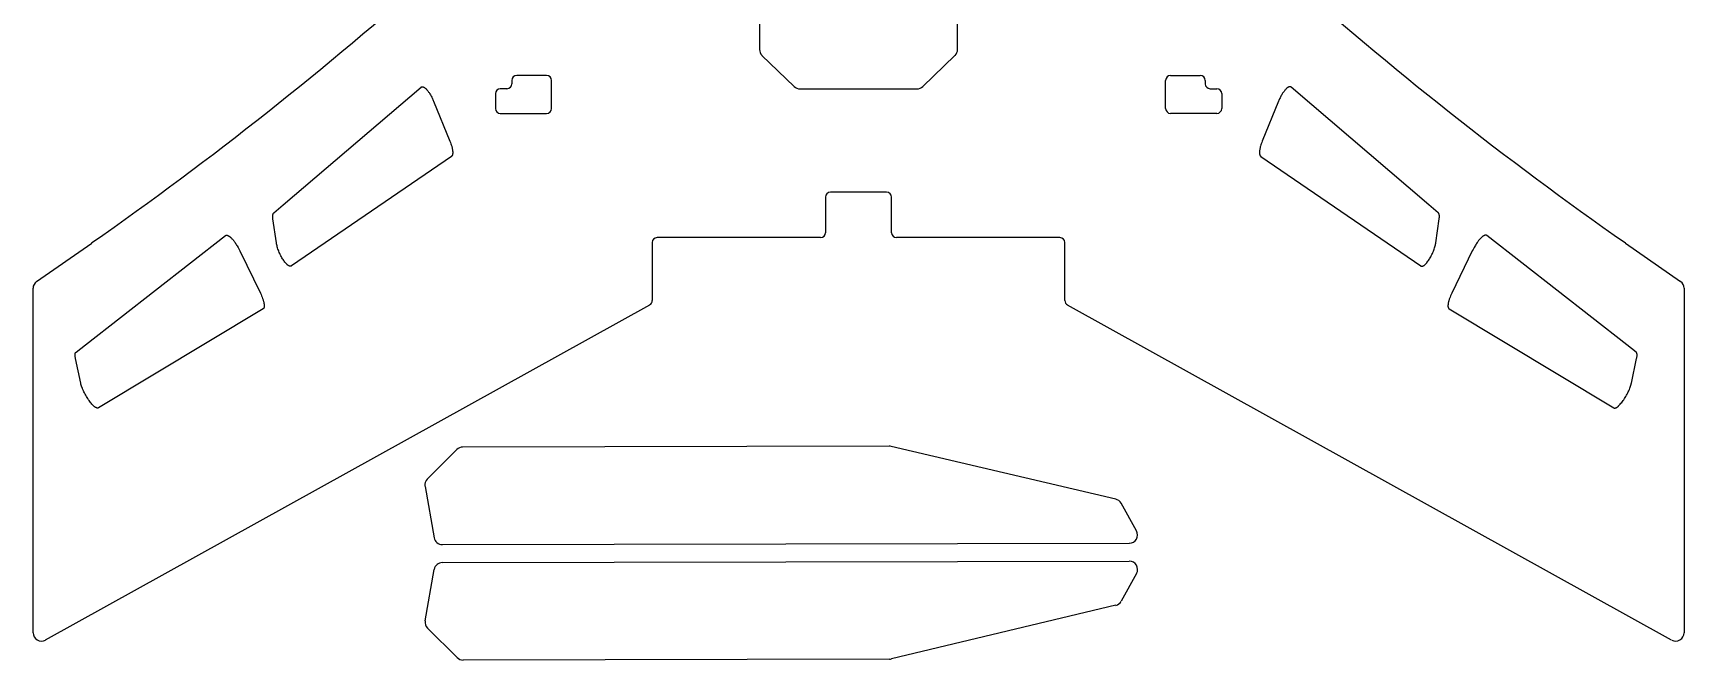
# Model space of a CAD drawing. Extents: x 2523 to 4264, y -377 to 761.
# Drawn here: x 2523 to 3523, y -362 to 18 of the extents above; entities that cross this region are included whole.
import ezdxf

# ---------------------------------------------------------------- set-up
doc = ezdxf.new("R2010")
doc.units = 0
doc.layers.get('0').update_dxf_attribs({"linetype": 'CONTINUOUS'})
doc.layers.add('DEFAULT', color=7, linetype='CONTINUOUS')

msp = doc.modelspace()

# ---------------------------------------------------------------- linework, layer by layer
for p, q in [((2962.6, 218.6), (2962.6, 7.7)), ((3082.6, 7.7), (3082.6, 218.6)), ((2964.1, 4.1), (2983.6, -14.8)), ((3061.5, -14.8), (3081, 4.1)), ((2833.6, -8.1), (2815.6, -8.1)), ((3211.6, -8.1), (3229.6, -8.1)), ((2802.6, -19.1), (2802.6, -28.1)), ((2809.6, -16.1), (2805.6, -16.1)), ((2812.6, -11.1), (2812.6, -13.1)), ((2836.6, -28.1), (2836.6, -11.1)), ((2987.1, -16.2), (3058, -16.2)), ((3208.6, -28.1), (3208.6, -11.1)), ((3232.6, -11.1), (3232.6, -13.1)), ((3235.6, -16.1), (3239.6, -16.1)), ((3242.6, -19.1), (3242.6, -28.1)), ((2805.6, -31.1), (2833.6, -31.1)), ((3239.6, -31.1), (3211.6, -31.1)), ((3039.6, -78.9), (3005.6, -78.9)), ((3002.6, -81.9), (3002.6, -103.4)), ((3042.6, -103.4), (3042.6, -81.9)), ((2524.7, -133), (2558.1, -109.7)), ((2897.6, -109.4), (2897.6, -144.6)), ((2999.6, -106.4), (2900.6, -106.4)), ((3144.6, -106.4), (3045.6, -106.4)), ((3147.6, -144.6), (3147.6, -109.4)), ((3487.1, -109.7), (3520.4, -133)), ((2522.6, -346), (2522.6, -137.1)), ((3522.6, -137.1), (3522.6, -346)), ((2896, -147.3), (2530, -350.4)), ((3515.1, -350.4), (3149.1, -147.3))]:
    msp.add_line(p, q)
at = {"color": 0, "linetype": 'BYBLOCK'}
for p, q in [((2779.2, -234.9), (2761.3, -252.8)), ((3041.1, -232.9), (2782.7, -233.4)), ((3178.4, -264.9), (3042.3, -233)), ((2760, -257.2), (2765.5, -288.4)), ((3191, -284.2), (3181.6, -267.4)), ((2770.5, -292.5), (3186.6, -291.7)), ((2760.1, -338.8), (2765.5, -307.6)), ((2770.5, -303.4), (3186.6, -302.6)), ((3191, -310), (3181.7, -326.9)), ((3178.5, -329.3), (3042.5, -361.8)), ((2779.4, -361), (2761.5, -343.2)), ((3041.4, -362), (2783, -362.5))]:
    msp.add_line(p, q, dxfattribs=at)
for centre, radius, start, end in [((1264.5, 1737.7), 2255.2, 305, 318.5038), ((4780.6, 1737.7), 2255.2, 221.4962, 235), ((2967.6, 7.7), 5, 180, 225.9076), ((3077.6, 7.7), 5, 314.0924, 360), ((2815.6, -11.1), 3, 90, 180), ((2833.6, -11.1), 3, 0, 90), ((3211.6, -11.1), 3, 90, 180), ((3229.6, -11.1), 3, 0, 90), ((2805.6, -19.1), 3, 90, 180), ((2809.6, -13.1), 3, 270, 0), ((2987.1, -11.2), 5, 225.9076, 270), ((3058, -11.2), 5, 270, 314.0924), ((3235.6, -13.1), 3, 180, 270), ((3239.6, -19.1), 3, 360, 90), ((2805.6, -28.1), 3, 180, 270), ((2833.6, -28.1), 3, 270, 0), ((3211.6, -28.1), 3, 180, 270), ((3239.6, -28.1), 3, 270, 0), ((3005.6, -81.9), 3, 90, 180), ((3039.6, -81.9), 3, 0, 90), ((2900.6, -109.4), 3, 90, 180), ((2999.6, -103.4), 3, 270, 360), ((3045.6, -103.4), 3, 180, 270), ((3144.6, -109.4), 3, 360, 90), ((2527.6, -137.1), 5, 125, 180), ((3517.6, -137.1), 5, 0, 55), ((2894.6, -144.6), 3, 299.0263, 0), ((3150.6, -144.6), 3, 180, 240.9737), ((2527.6, -346), 5, 180, 299.0263), ((3517.6, -346), 5, 240.9737, 360)]:
    msp.add_arc(centre, radius, start, end)
for centre, start, end in [((2782.8, -238.4), 90.116, 135.116), ((3041.1, -237.9), 76.7917, 90.116), ((2764.9, -256.3), 135.116, 190.116), ((3177.2, -269.8), 29.1424, 76.7917), ((2770.4, -287.5), 190.116, 270.116), ((3186.6, -286.7), 270.116, 29.1424), ((2770.5, -308.4), 90.116, 170.116), ((3186.6, -307.6), 331.0897, 90.116), ((3177.3, -324.5), 283.4404, 331.0897), ((2765, -339.6), 170.116, 225.116), ((2783, -357.5), 225.116, 270.116), ((3041.4, -357), 270.116, 283.4404)]:
    msp.add_arc(centre, 5, start, end, dxfattribs=at)
at = {"layer": 'DEFAULT'}
for p, q in [((2674.1, -86.5), (2757.6, -15.1)), ((2757.6, -15.1), (2757.6, -15.1)), ((2757.6, -15.1), (2757.6, -15.1)), ((2757.6, -15.1), (2757.6, -15.1)), ((2757.6, -15.1), (2757.7, -15.1)), ((2757.7, -15.1), (2757.7, -15)), ((2757.7, -15), (2757.7, -15)), ((2757.7, -15), (2757.7, -15)), ((2757.7, -15), (2757.8, -15)), ((2757.7, -15.1), (2757.7, -15.1)), ((2757.7, -15.1), (2757.7, -15.1)), ((2757.8, -15), (2757.8, -15)), ((2757.8, -15), (2757.8, -15)), ((2757.8, -15), (2757.8, -15)), ((2757.8, -15), (2757.8, -15)), ((2757.8, -15), (2757.9, -15)), ((2757.9, -15), (2757.9, -14.9)), ((2757.9, -14.9), (2757.9, -14.9)), ((2757.9, -14.9), (2757.9, -14.9)), ((2757.9, -14.9), (2758, -14.9)), ((2757.9, -15), (2757.9, -15)), ((2758, -14.9), (2758, -14.9)), ((2758, -14.9), (2758, -14.9)), ((2758, -14.9), (2758, -14.9)), ((2758, -14.9), (2758, -14.9)), ((2758, -14.9), (2758.1, -14.9)), ((2758.1, -14.9), (2758.1, -14.9)), ((2758.1, -14.9), (2758.1, -14.9)), ((2758.1, -14.9), (2758.1, -14.9)), ((2758.1, -14.9), (2758.2, -14.9)), ((2758.2, -14.9), (2758.2, -14.9)), ((2758.2, -14.9), (2758.2, -14.9)), ((2758.2, -14.9), (2758.2, -14.9)), ((2758.2, -14.9), (2758.3, -14.9)), ((2758.3, -14.9), (2758.3, -14.9)), ((2758.3, -14.9), (2758.3, -14.9)), ((2758.3, -14.9), (2758.3, -14.9)), ((2758.3, -14.9), (2758.4, -14.9)), ((2758.4, -14.9), (2758.4, -14.9)), ((2758.4, -14.9), (2758.4, -14.9)), ((2758.4, -14.9), (2758.5, -14.9)), ((2758.5, -14.9), (2758.5, -14.9)), ((2758.5, -14.9), (2758.6, -14.9)), ((2758.6, -14.9), (2758.6, -14.9)), ((2758.6, -14.9), (2758.7, -14.9)), ((2758.7, -14.9), (2758.7, -14.9)), ((2758.7, -14.9), (2758.8, -15)), ((2758.8, -15), (2758.8, -15)), ((2758.8, -15), (2758.9, -15)), ((2758.9, -15), (2759, -15)), ((2759, -15), (2759, -15)), ((2759, -15), (2759.1, -15.1)), ((2759.1, -15.1), (2759.1, -15.1)), ((2759.1, -15.1), (2759.2, -15.1)), ((2759.2, -15.1), (2759.3, -15.2)), ((2759.3, -15.2), (2759.3, -15.2)), ((2759.3, -15.2), (2759.4, -15.2)), ((2759.4, -15.2), (2759.4, -15.3)), ((2759.4, -15.3), (2759.6, -15.3)), ((2759.6, -15.3), (2759.7, -15.4)), ((2759.7, -15.4), (2759.8, -15.5)), ((2759.8, -15.5), (2759.9, -15.6)), ((2759.9, -15.6), (2760.1, -15.7)), ((2760.1, -15.7), (2760.2, -15.8)), ((2760.2, -15.8), (2760.3, -15.9)), ((2760.3, -15.9), (2760.5, -16)), ((2760.5, -16), (2760.6, -16.2)), ((2760.6, -16.2), (2760.7, -16.3)), ((2760.7, -16.3), (2760.9, -16.4)), ((2760.9, -16.4), (2761.1, -16.7)), ((2761.1, -16.7), (2761.4, -17)), ((2761.4, -17), (2761.7, -17.4)), ((2761.7, -17.4), (2761.9, -17.7)), ((2761.9, -17.7), (2762.2, -18.1)), ((2762.2, -18.1), (2762.5, -18.5)), ((2762.5, -18.5), (2762.8, -18.9)), ((2762.8, -18.9), (2763, -19.3)), ((2763, -19.3), (2763.3, -19.8)), ((2763.3, -19.8), (2763.6, -20.2)), ((3278.9, -19.8), (3278.6, -20.2)), ((3279.2, -19.3), (3278.9, -19.8)), ((3279.4, -18.9), (3279.2, -19.3)), ((3279.7, -18.5), (3279.4, -18.9)), ((3280, -18.1), (3279.7, -18.5)), ((3280.3, -17.7), (3280, -18.1)), ((3280.5, -17.4), (3280.3, -17.7)), ((3280.8, -17), (3280.5, -17.4)), ((3281.1, -16.7), (3280.8, -17)), ((3281.4, -16.4), (3281.1, -16.7)), ((3281.5, -16.3), (3281.4, -16.4)), ((3281.6, -16.2), (3281.5, -16.3)), ((3281.7, -16), (3281.6, -16.2)), ((3281.9, -15.9), (3281.7, -16)), ((3282, -15.8), (3281.9, -15.9)), ((3282.1, -15.7), (3282, -15.8)), ((3282.3, -15.6), (3282.1, -15.7)), ((3282.4, -15.5), (3282.3, -15.6)), ((3282.5, -15.4), (3282.4, -15.5)), ((3282.6, -15.3), (3282.5, -15.4)), ((3282.8, -15.3), (3282.6, -15.3)), ((3282.9, -15.2), (3282.8, -15.2)), ((3282.8, -15.2), (3282.8, -15.3)), ((3283, -15.1), (3282.9, -15.2)), ((3282.9, -15.2), (3282.9, -15.2)), ((3283.1, -15.1), (3283, -15.1)), ((3283.2, -15), (3283.1, -15.1)), ((3283.1, -15.1), (3283.1, -15.1)), ((3283.3, -15), (3283.2, -15)), ((3283.2, -15), (3283.2, -15)), ((3283.4, -15), (3283.3, -15)), ((3283.5, -14.9), (3283.4, -15)), ((3283.4, -15), (3283.4, -15)), ((3283.6, -14.9), (3283.5, -14.9)), ((3283.5, -14.9), (3283.5, -14.9)), ((3283.7, -14.9), (3283.6, -14.9)), ((3283.6, -14.9), (3283.6, -14.9)), ((3283.8, -14.9), (3283.7, -14.9)), ((3283.7, -14.9), (3283.7, -14.9)), ((3283.9, -14.9), (3283.8, -14.9)), ((3283.8, -14.9), (3283.8, -14.9)), ((3284, -14.9), (3283.9, -14.9)), ((3283.9, -14.9), (3283.9, -14.9)), ((3283.9, -14.9), (3283.9, -14.9)), ((3283.9, -14.9), (3283.9, -14.9)), ((3283.9, -14.9), (3283.9, -14.9)), ((3284.1, -14.9), (3284, -14.9)), ((3284, -14.9), (3284, -14.9)), ((3284, -14.9), (3284, -14.9)), ((3284, -14.9), (3284, -14.9)), ((3284.2, -14.9), (3284.1, -14.9)), ((3284.1, -14.9), (3284.1, -14.9)), ((3284.1, -14.9), (3284.1, -14.9)), ((3284.1, -14.9), (3284.1, -14.9)), ((3284.3, -14.9), (3284.2, -14.9)), ((3284.2, -14.9), (3284.2, -14.9)), ((3284.2, -14.9), (3284.2, -14.9)), ((3284.2, -14.9), (3284.2, -14.9)), ((3284.2, -14.9), (3284.2, -14.9)), ((3284.3, -15), (3284.3, -14.9)), ((3284.3, -14.9), (3284.3, -14.9)), ((3284.3, -14.9), (3284.3, -14.9)), ((3284.4, -15), (3284.3, -15)), ((3284.3, -15), (3284.3, -15)), ((3284.5, -15), (3284.4, -15)), ((3284.4, -15), (3284.4, -15)), ((3284.4, -15), (3284.4, -15)), ((3284.4, -15), (3284.4, -15)), ((3284.4, -15), (3284.4, -15)), ((3284.5, -15.1), (3284.5, -15)), ((3284.5, -15), (3284.5, -15)), ((3284.5, -15), (3284.5, -15)), ((3284.6, -15.1), (3284.5, -15.1)), ((3284.5, -15.1), (3284.5, -15.1)), ((3368.1, -86.5), (3284.6, -15.1)), ((3284.6, -15.1), (3284.6, -15.1)), ((3284.6, -15.1), (3284.6, -15.1)), ((3284.6, -15.1), (3284.6, -15.1)), ((3284.6, -15.1), (3284.6, -15.1)), ((2763.6, -20.2), (2763.8, -20.7)), ((2763.8, -20.7), (2764.1, -21.2)), ((2764.1, -21.2), (2764.3, -21.7)), ((2764.3, -21.7), (2764.6, -22.2)), ((2764.6, -22.2), (2764.8, -22.7)), ((2764.8, -22.7), (2765, -23.2)), ((2765, -23.2), (2765.2, -23.7)), ((2765.2, -23.7), (2775.1, -48)), ((3277, -23.7), (3267.1, -48)), ((3277.2, -23.2), (3277, -23.7)), ((3277.4, -22.7), (3277.2, -23.2)), ((3277.6, -22.2), (3277.4, -22.7)), ((3277.9, -21.7), (3277.6, -22.2)), ((3278.1, -21.2), (3277.9, -21.7)), ((3278.4, -20.7), (3278.1, -21.2)), ((3278.6, -20.2), (3278.4, -20.7)), ((2775.1, -48), (2775.4, -48.7)), ((2775.4, -48.7), (2775.7, -49.5)), ((2775.7, -49.5), (2775.9, -50.2)), ((3266.5, -49.5), (3266.3, -50.2)), ((3266.8, -48.7), (3266.5, -49.5)), ((3267.1, -48), (3266.8, -48.7)), ((2776, -57.2), (2679.1, -123.5)), ((2775.9, -50.2), (2776.2, -51)), ((2776.1, -57.1), (2776, -57.1)), ((2776, -57.1), (2776, -57.2)), ((2776.2, -57), (2776.1, -57.1)), ((2776.1, -57.1), (2776.1, -57.1)), ((2776.1, -57.1), (2776.1, -57.1)), ((2776.1, -57.1), (2776.1, -57.1)), ((2776.2, -51), (2776.3, -51.4)), ((2776.3, -56.9), (2776.2, -56.9)), ((2776.2, -56.9), (2776.2, -57)), ((2776.2, -57), (2776.2, -57)), ((2776.2, -57), (2776.2, -57)), ((2776.3, -51.4), (2776.4, -51.8)), ((2776.4, -56.8), (2776.3, -56.8)), ((2776.3, -56.8), (2776.3, -56.8)), ((2776.3, -56.8), (2776.3, -56.9)), ((2776.3, -56.9), (2776.3, -56.9)), ((2776.3, -56.9), (2776.3, -56.9)), ((2776.4, -51.8), (2776.4, -52.1)), ((2776.4, -52.1), (2776.5, -52.5)), ((2776.5, -56.6), (2776.4, -56.6)), ((2776.4, -56.6), (2776.4, -56.7)), ((2776.4, -56.7), (2776.4, -56.7)), ((2776.4, -56.7), (2776.4, -56.7)), ((2776.4, -56.7), (2776.4, -56.8)), ((2776.5, -52.5), (2776.6, -52.9)), ((2776.6, -56.3), (2776.5, -56.4)), ((2776.5, -56.4), (2776.5, -56.4)), ((2776.5, -56.4), (2776.5, -56.5)), ((2776.5, -56.5), (2776.5, -56.5)), ((2776.5, -56.5), (2776.5, -56.5)), ((2776.5, -56.5), (2776.5, -56.6)), ((2776.6, -52.9), (2776.6, -53.2)), ((2776.6, -53.2), (2776.7, -53.5)), ((2776.7, -55.9), (2776.6, -56)), ((2776.6, -56), (2776.6, -56.1)), ((2776.6, -56.1), (2776.6, -56.2)), ((2776.6, -56.2), (2776.6, -56.3)), ((2776.7, -53.5), (2776.7, -53.9)), ((2776.7, -53.9), (2776.8, -54.2)), ((2776.8, -55.3), (2776.7, -55.5)), ((2776.7, -55.5), (2776.7, -55.6)), ((2776.7, -55.6), (2776.7, -55.7)), ((2776.7, -55.7), (2776.7, -55.8)), ((2776.7, -55.8), (2776.7, -55.9)), ((2776.8, -54.2), (2776.8, -54.5)), ((2776.8, -54.5), (2776.8, -54.8)), ((2776.8, -54.8), (2776.8, -54.9)), ((2776.8, -54.9), (2776.8, -55.1)), ((2776.8, -55.1), (2776.8, -55.2)), ((2776.8, -55.2), (2776.8, -55.3)), ((3265.5, -53.9), (3265.4, -54.2)), ((3265.4, -54.2), (3265.4, -54.5)), ((3265.4, -54.5), (3265.4, -54.8)), ((3265.4, -54.8), (3265.4, -54.9)), ((3265.4, -54.9), (3265.4, -55.1)), ((3265.4, -55.1), (3265.4, -55.2)), ((3265.4, -55.2), (3265.4, -55.3)), ((3265.4, -55.3), (3265.5, -55.5)), ((3265.6, -53.2), (3265.5, -53.5)), ((3265.5, -53.5), (3265.5, -53.9)), ((3265.5, -55.5), (3265.5, -55.6)), ((3265.5, -55.6), (3265.5, -55.7)), ((3265.5, -55.7), (3265.5, -55.8)), ((3265.5, -55.8), (3265.5, -55.9)), ((3265.5, -55.9), (3265.6, -56)), ((3265.7, -52.5), (3265.6, -52.9)), ((3265.6, -52.9), (3265.6, -53.2)), ((3265.6, -56), (3265.6, -56.1)), ((3265.6, -56.1), (3265.6, -56.2)), ((3265.6, -56.2), (3265.6, -56.3)), ((3265.6, -56.3), (3265.7, -56.4)), ((3265.8, -52.1), (3265.7, -52.5)), ((3265.7, -56.4), (3265.7, -56.4)), ((3265.7, -56.4), (3265.7, -56.5)), ((3265.7, -56.5), (3265.7, -56.5)), ((3265.7, -56.5), (3265.7, -56.5)), ((3265.7, -56.5), (3265.7, -56.6)), ((3265.7, -56.6), (3265.8, -56.6)), ((3265.9, -51.4), (3265.8, -51.8)), ((3265.8, -51.8), (3265.8, -52.1)), ((3265.8, -56.6), (3265.8, -56.7)), ((3265.8, -56.7), (3265.8, -56.7)), ((3265.8, -56.7), (3265.8, -56.7)), ((3265.8, -56.7), (3265.8, -56.8)), ((3265.8, -56.8), (3265.9, -56.8)), ((3266, -51), (3265.9, -51.4)), ((3265.9, -56.8), (3265.9, -56.8)), ((3265.9, -56.8), (3265.9, -56.9)), ((3265.9, -56.9), (3265.9, -56.9)), ((3265.9, -56.9), (3265.9, -56.9)), ((3265.9, -56.9), (3266, -56.9)), ((3266.3, -50.2), (3266, -51)), ((3266, -56.9), (3266, -57)), ((3266, -57), (3266, -57)), ((3266, -57), (3266, -57)), ((3266, -57), (3266.1, -57.1)), ((3266.1, -57.1), (3266.1, -57.1)), ((3266.1, -57.1), (3266.1, -57.1)), ((3266.1, -57.1), (3266.1, -57.1)), ((3266.1, -57.1), (3266.2, -57.1)), ((3266.2, -57.1), (3266.2, -57.2)), ((3266.2, -57.2), (3363.1, -123.5)), ((2668.5, -91.3), (2674.1, -86.5)), ((3373.7, -91.3), (3368.1, -86.5)), ((2667.8, -92.9), (2667.9, -92.8)), ((2667.8, -93.1), (2667.8, -92.9)), ((2667.8, -93.2), (2667.8, -93.1)), ((2667.8, -93.3), (2667.8, -93.2)), ((2667.8, -93.5), (2667.8, -93.3)), ((2667.8, -93.6), (2667.8, -93.5)), ((2667.8, -93.8), (2667.8, -93.6)), ((2667.8, -94.1), (2667.8, -93.8)), ((2667.9, -94.4), (2667.8, -94.1)), ((2667.9, -92.3), (2668, -92.2)), ((2667.9, -92.4), (2667.9, -92.3)), ((2667.9, -92.6), (2667.9, -92.4)), ((2667.9, -92.7), (2667.9, -92.6)), ((2667.9, -92.8), (2667.9, -92.7)), ((2667.9, -94.8), (2667.9, -94.4)), ((2667.9, -95.1), (2667.9, -94.8)), ((2670, -109.6), (2667.9, -95.1)), ((2668, -92.1), (2668, -92)), ((2668, -92), (2668.1, -92)), ((2668, -92.2), (2668, -92.1)), ((2668, -92.1), (2668, -92.1)), ((2668, -92.2), (2668, -92.2)), ((2668.1, -91.8), (2668.2, -91.7)), ((2668.1, -91.9), (2668.1, -91.8)), ((2668.1, -91.8), (2668.1, -91.8)), ((2668.1, -91.8), (2668.1, -91.8)), ((2668.1, -92), (2668.1, -91.9)), ((2668.1, -91.9), (2668.1, -91.9)), ((2668.2, -91.7), (2668.2, -91.6)), ((2668.2, -91.6), (2668.2, -91.6)), ((2668.2, -91.6), (2668.3, -91.6)), ((2668.2, -91.7), (2668.2, -91.7)), ((2668.3, -91.5), (2668.4, -91.4)), ((2668.3, -91.6), (2668.3, -91.5)), ((2668.3, -91.5), (2668.3, -91.5)), ((2668.3, -91.5), (2668.3, -91.5)), ((2668.4, -91.4), (2668.4, -91.3)), ((2668.4, -91.3), (2668.5, -91.3)), ((2668.4, -91.4), (2668.4, -91.4)), ((2668.4, -91.4), (2668.4, -91.4)), ((2668.5, -91.3), (2668.5, -91.3)), ((3372.2, -109.6), (3374.3, -95.1)), ((3373.8, -91.3), (3373.7, -91.3)), ((3373.7, -91.3), (3373.7, -91.3)), ((3373.8, -91.4), (3373.8, -91.3)), ((3373.9, -91.5), (3373.8, -91.4)), ((3373.8, -91.4), (3373.8, -91.4)), ((3373.8, -91.4), (3373.8, -91.4)), ((3373.9, -91.6), (3373.9, -91.5)), ((3373.9, -91.5), (3373.9, -91.5)), ((3373.9, -91.5), (3373.9, -91.5)), ((3374, -91.6), (3373.9, -91.6)), ((3374, -91.7), (3374, -91.6)), ((3374, -91.6), (3374, -91.6)), ((3374.1, -91.8), (3374, -91.7)), ((3374, -91.7), (3374, -91.7)), ((3374.1, -91.9), (3374.1, -91.8)), ((3374.1, -91.8), (3374.1, -91.8)), ((3374.1, -91.8), (3374.1, -91.8)), ((3374.1, -92), (3374.1, -91.9)), ((3374.1, -91.9), (3374.1, -91.9)), ((3374.2, -92), (3374.1, -92)), ((3374.2, -92.1), (3374.2, -92)), ((3374.2, -92.2), (3374.2, -92.1)), ((3374.2, -92.1), (3374.2, -92.1)), ((3374.3, -92.3), (3374.2, -92.2)), ((3374.2, -92.2), (3374.2, -92.2)), ((3374.3, -92.4), (3374.3, -92.3)), ((3374.3, -92.6), (3374.3, -92.4)), ((3374.3, -92.7), (3374.3, -92.6)), ((3374.3, -92.8), (3374.3, -92.7)), ((3374.4, -92.9), (3374.3, -92.8)), ((3374.3, -94.4), (3374.4, -94.1)), ((3374.3, -94.8), (3374.3, -94.4)), ((3374.3, -95.1), (3374.3, -94.8)), ((3374.4, -93.1), (3374.4, -92.9)), ((3374.4, -93.2), (3374.4, -93.1)), ((3374.4, -93.3), (3374.4, -93.2)), ((3374.4, -93.5), (3374.4, -93.3)), ((3374.4, -93.6), (3374.4, -93.5)), ((3374.4, -93.8), (3374.4, -93.6)), ((3374.4, -94.1), (3374.4, -93.8)), ((2554.3, -171.3), (2639.1, -105.2)), ((2639.1, -105.2), (2639.1, -105.2)), ((2639.1, -105.2), (2639.2, -105.2)), ((2639.2, -105.2), (2639.2, -105.1)), ((2639.2, -105.1), (2639.2, -105.1)), ((2639.2, -105.1), (2639.2, -105.1)), ((2639.2, -105.1), (2639.2, -105.1)), ((2639.2, -105.1), (2639.3, -105.1)), ((2639.3, -105.1), (2639.4, -105)), ((2639.3, -105.1), (2639.3, -105.1)), ((2639.3, -105.1), (2639.3, -105.1)), ((2639.3, -105.1), (2639.3, -105.1)), ((2639.3, -105.1), (2639.3, -105.1)), ((2639.4, -105), (2639.4, -105)), ((2639.4, -105), (2639.4, -105)), ((2639.4, -105), (2639.4, -105)), ((2639.4, -105), (2639.4, -105)), ((2639.4, -105), (2639.5, -105)), ((2639.5, -105), (2639.5, -105)), ((2639.5, -105), (2639.5, -105)), ((2639.5, -105), (2639.5, -105)), ((2639.5, -105), (2639.5, -105)), ((2639.5, -105), (2639.6, -105)), ((2639.6, -105), (2639.6, -105)), ((2639.6, -105), (2639.6, -105)), ((2639.6, -105), (2639.6, -105)), ((2639.6, -105), (2639.7, -105)), ((2639.7, -105), (2639.7, -105)), ((2639.7, -105), (2639.7, -105)), ((2639.7, -105), (2639.7, -105)), ((2639.7, -105), (2639.8, -105)), ((2639.8, -105), (2639.8, -105)), ((2639.8, -105), (2639.8, -105)), ((2639.8, -105), (2639.8, -105)), ((2639.8, -105), (2639.9, -105)), ((2639.9, -105), (2639.9, -105)), ((2639.9, -105), (2640, -105)), ((2640, -105), (2640, -105)), ((2640, -105), (2640.1, -105)), ((2640.1, -105), (2640.1, -105)), ((2640.1, -105), (2640.2, -105)), ((2640.2, -105), (2640.2, -105)), ((2640.2, -105), (2640.3, -105.1)), ((2640.3, -105.1), (2640.4, -105.1)), ((2640.4, -105.1), (2640.4, -105.1)), ((2640.4, -105.1), (2640.5, -105.1)), ((2640.5, -105.1), (2640.5, -105.1)), ((2640.5, -105.1), (2640.6, -105.2)), ((2640.6, -105.2), (2640.7, -105.2)), ((2640.7, -105.2), (2640.7, -105.2)), ((2640.7, -105.2), (2640.8, -105.3)), ((2640.8, -105.3), (2640.9, -105.3)), ((2640.9, -105.3), (2641, -105.4)), ((2641, -105.4), (2641.1, -105.5)), ((2641.1, -105.5), (2641.3, -105.5)), ((2641.3, -105.5), (2641.4, -105.6)), ((2641.4, -105.6), (2641.5, -105.7)), ((2641.5, -105.7), (2641.7, -105.8)), ((2641.7, -105.8), (2641.8, -106)), ((2641.8, -106), (2642, -106.1)), ((2642, -106.1), (2642.1, -106.2)), ((2642.1, -106.2), (2642.3, -106.3)), ((2642.3, -106.3), (2642.4, -106.5)), ((2642.4, -106.5), (2642.7, -106.8)), ((2642.7, -106.8), (2643, -107.1)), ((2643, -107.1), (2643.4, -107.4)), ((2643.4, -107.4), (2643.7, -107.8)), ((2643.7, -107.8), (2644, -108.2)), ((2644, -108.2), (2644.3, -108.6)), ((2644.3, -108.6), (2644.6, -109)), ((2644.6, -109), (2645, -109.4)), ((2645, -109.4), (2645.3, -109.9)), ((2645.3, -109.9), (2645.6, -110.4)), ((2670.1, -109.9), (2670, -109.6)), ((2670.1, -110.2), (2670.1, -109.9)), ((3372.1, -110.2), (3372.2, -109.9)), ((3372.2, -109.9), (3372.2, -109.6)), ((3396.9, -109.9), (3396.6, -110.4)), ((3397.2, -109.4), (3396.9, -109.9)), ((3397.6, -109), (3397.2, -109.4)), ((3397.9, -108.6), (3397.6, -109)), ((3398.2, -108.2), (3397.9, -108.6)), ((3398.5, -107.8), (3398.2, -108.2)), ((3398.9, -107.4), (3398.5, -107.8)), ((3399.2, -107.1), (3398.9, -107.4)), ((3399.5, -106.8), (3399.2, -107.1)), ((3399.8, -106.5), (3399.5, -106.8)), ((3399.9, -106.3), (3399.8, -106.5)), ((3400.1, -106.2), (3399.9, -106.3)), ((3400.2, -106.1), (3400.1, -106.2)), ((3400.4, -106), (3400.2, -106.1)), ((3400.5, -105.8), (3400.4, -106)), ((3400.7, -105.7), (3400.5, -105.8)), ((3400.8, -105.6), (3400.7, -105.7)), ((3400.9, -105.5), (3400.8, -105.6)), ((3401.1, -105.5), (3400.9, -105.5)), ((3401.2, -105.4), (3401.1, -105.5)), ((3401.3, -105.3), (3401.2, -105.4)), ((3401.4, -105.3), (3401.3, -105.3)), ((3401.5, -105.2), (3401.4, -105.3)), ((3401.6, -105.2), (3401.5, -105.2)), ((3401.5, -105.2), (3401.5, -105.2)), ((3401.7, -105.1), (3401.6, -105.2)), ((3401.8, -105.1), (3401.7, -105.1)), ((3401.7, -105.1), (3401.7, -105.1)), ((3401.9, -105.1), (3401.8, -105.1)), ((3401.8, -105.1), (3401.8, -105.1)), ((3402, -105), (3401.9, -105.1)), ((3402.1, -105), (3402, -105)), ((3402, -105), (3402, -105)), ((3402.2, -105), (3402.1, -105)), ((3402.1, -105), (3402.1, -105)), ((3402.3, -105), (3402.2, -105)), ((3402.2, -105), (3402.2, -105)), ((3402.4, -105), (3402.3, -105)), ((3402.3, -105), (3402.3, -105)), ((3402.5, -105), (3402.4, -105)), ((3402.4, -105), (3402.4, -105)), ((3402.4, -105), (3402.4, -105)), ((3402.4, -105), (3402.4, -105)), ((3402.6, -105), (3402.5, -105)), ((3402.5, -105), (3402.5, -105)), ((3402.5, -105), (3402.5, -105)), ((3402.5, -105), (3402.5, -105)), ((3402.7, -105), (3402.6, -105)), ((3402.6, -105), (3402.6, -105)), ((3402.6, -105), (3402.6, -105)), ((3402.6, -105), (3402.6, -105)), ((3402.8, -105), (3402.7, -105)), ((3402.7, -105), (3402.7, -105)), ((3402.7, -105), (3402.7, -105)), ((3402.7, -105), (3402.7, -105)), ((3402.7, -105), (3402.7, -105)), ((3402.9, -105), (3402.8, -105)), ((3402.8, -105), (3402.8, -105)), ((3402.8, -105), (3402.8, -105)), ((3402.8, -105), (3402.8, -105)), ((3402.9, -105.1), (3402.9, -105)), ((3403, -105.1), (3402.9, -105.1)), ((3402.9, -105.1), (3402.9, -105.1)), ((3402.9, -105.1), (3402.9, -105.1)), ((3402.9, -105.1), (3402.9, -105.1)), ((3402.9, -105.1), (3402.9, -105.1)), ((3403, -105.2), (3403, -105.1)), ((3403, -105.1), (3403, -105.1)), ((3403, -105.1), (3403, -105.1)), ((3403, -105.1), (3403, -105.1)), ((3403.1, -105.2), (3403, -105.2)), ((3487.9, -171.3), (3403.1, -105.2)), ((3403.1, -105.2), (3403.1, -105.2)), ((2645.6, -110.4), (2645.9, -110.9)), ((2645.9, -110.9), (2646.2, -111.4)), ((2646.2, -111.4), (2646.9, -112.4)), ((2646.9, -112.4), (2647.4, -113.5)), ((2647.4, -113.5), (2647.9, -114.5)), ((2647.9, -114.5), (2660.3, -140.1)), ((2670.2, -110.7), (2670.1, -110.2)), ((2670.4, -111.3), (2670.2, -110.7)), ((2670.5, -112), (2670.4, -111.3)), ((2670.7, -112.6), (2670.5, -112)), ((2670.9, -113.3), (2670.7, -112.6)), ((2671.2, -114), (2670.9, -113.3)), ((2671.4, -114.7), (2671.2, -114)), ((2671.7, -115.4), (2671.4, -114.7)), ((2672, -116), (2671.7, -115.4)), ((2672.3, -116.7), (2672, -116)), ((2672.7, -117.4), (2672.3, -116.7)), ((2673, -118), (2672.7, -117.4)), ((2673.3, -118.6), (2673, -118)), ((2673.7, -119.2), (2673.3, -118.6)), ((2674, -119.7), (2673.7, -119.2)), ((2674.4, -120.2), (2674, -119.7)), ((3367.8, -120.2), (3368.2, -119.7)), ((3368.2, -119.7), (3368.5, -119.2)), ((3368.5, -119.2), (3368.9, -118.6)), ((3368.9, -118.6), (3369.2, -118)), ((3369.2, -118), (3369.5, -117.4)), ((3369.5, -117.4), (3369.9, -116.7)), ((3369.9, -116.7), (3370.2, -116)), ((3370.2, -116), (3370.5, -115.4)), ((3370.5, -115.4), (3370.8, -114.7)), ((3370.8, -114.7), (3371, -114)), ((3371, -114), (3371.3, -113.3)), ((3371.3, -113.3), (3371.5, -112.6)), ((3371.5, -112.6), (3371.7, -112)), ((3371.7, -112), (3371.8, -111.3)), ((3371.8, -111.3), (3372, -110.7)), ((3372, -110.7), (3372.1, -110.2)), ((3394.3, -114.5), (3381.9, -140.1)), ((3394.8, -113.5), (3394.3, -114.5)), ((3395.4, -112.4), (3394.8, -113.5)), ((3396, -111.4), (3395.4, -112.4)), ((3396.3, -110.9), (3396, -111.4)), ((3396.6, -110.4), (3396.3, -110.9)), ((2674.7, -120.7), (2674.4, -120.2)), ((2675.1, -121.2), (2674.7, -120.7)), ((2675.3, -121.4), (2675.1, -121.2)), ((2675.4, -121.6), (2675.3, -121.4)), ((2675.6, -121.8), (2675.4, -121.6)), ((2675.8, -122), (2675.6, -121.8)), ((2676, -122.2), (2675.8, -122)), ((2676.2, -122.4), (2676, -122.2)), ((2676.4, -122.6), (2676.2, -122.4)), ((2676.5, -122.7), (2676.4, -122.6)), ((2676.7, -122.9), (2676.5, -122.7)), ((2676.8, -123), (2676.7, -122.9)), ((2676.9, -123), (2676.8, -123)), ((2677, -123.1), (2676.9, -123)), ((2677.1, -123.2), (2677, -123.1)), ((2677.2, -123.3), (2677.1, -123.2)), ((2677.1, -123.2), (2677.1, -123.2)), ((2677.3, -123.3), (2677.2, -123.3)), ((2677.4, -123.4), (2677.3, -123.3)), ((2677.5, -123.4), (2677.4, -123.4)), ((2677.6, -123.5), (2677.5, -123.4)), ((2677.7, -123.5), (2677.6, -123.5)), ((2677.6, -123.5), (2677.6, -123.5)), ((2677.8, -123.6), (2677.7, -123.5)), ((2677.9, -123.6), (2677.8, -123.6)), ((2678, -123.6), (2677.9, -123.6)), ((2677.9, -123.6), (2677.9, -123.6)), ((2678.1, -123.7), (2678, -123.6)), ((2678, -123.6), (2678, -123.6)), ((2678, -123.6), (2678, -123.6)), ((2678.2, -123.7), (2678.1, -123.7)), ((2678.1, -123.7), (2678.1, -123.7)), ((2678.3, -123.7), (2678.2, -123.7)), ((2678.2, -123.7), (2678.2, -123.7)), ((2678.2, -123.7), (2678.2, -123.7)), ((2678.4, -123.7), (2678.3, -123.7)), ((2678.3, -123.7), (2678.3, -123.7)), ((2678.3, -123.7), (2678.3, -123.7)), ((2678.5, -123.7), (2678.4, -123.7)), ((2678.4, -123.7), (2678.4, -123.7)), ((2678.4, -123.7), (2678.4, -123.7)), ((2678.6, -123.7), (2678.5, -123.7)), ((2678.5, -123.7), (2678.5, -123.7)), ((2678.5, -123.7), (2678.5, -123.7)), ((2678.5, -123.7), (2678.5, -123.7)), ((2678.7, -123.7), (2678.6, -123.7)), ((2678.6, -123.7), (2678.6, -123.7)), ((2678.6, -123.7), (2678.6, -123.7)), ((2678.8, -123.7), (2678.7, -123.7)), ((2678.7, -123.7), (2678.7, -123.7)), ((2678.7, -123.7), (2678.7, -123.7)), ((2678.7, -123.7), (2678.7, -123.7)), ((2678.9, -123.6), (2678.8, -123.6)), ((2678.8, -123.6), (2678.8, -123.7)), ((2678.8, -123.7), (2678.8, -123.7)), ((2679, -123.6), (2678.9, -123.6)), ((2678.9, -123.6), (2678.9, -123.6)), ((2678.9, -123.6), (2678.9, -123.6)), ((2678.9, -123.6), (2678.9, -123.6)), ((2679.1, -123.5), (2679, -123.6)), ((2679, -123.6), (2679, -123.6)), ((2679, -123.6), (2679, -123.6)), ((2679, -123.6), (2679, -123.6)), ((2679.1, -123.5), (2679.1, -123.5)), ((3363.1, -123.5), (3363.1, -123.5)), ((3363.1, -123.5), (3363.2, -123.6)), ((3363.2, -123.6), (3363.2, -123.6)), ((3363.2, -123.6), (3363.2, -123.6)), ((3363.2, -123.6), (3363.2, -123.6)), ((3363.2, -123.6), (3363.3, -123.6)), ((3363.3, -123.6), (3363.3, -123.6)), ((3363.3, -123.6), (3363.3, -123.6)), ((3363.3, -123.6), (3363.3, -123.6)), ((3363.3, -123.6), (3363.4, -123.6)), ((3363.4, -123.6), (3363.4, -123.7)), ((3363.4, -123.7), (3363.4, -123.7)), ((3363.4, -123.7), (3363.5, -123.7)), ((3363.5, -123.7), (3363.5, -123.7)), ((3363.5, -123.7), (3363.5, -123.7)), ((3363.5, -123.7), (3363.5, -123.7)), ((3363.5, -123.7), (3363.6, -123.7)), ((3363.6, -123.7), (3363.6, -123.7)), ((3363.6, -123.7), (3363.6, -123.7)), ((3363.6, -123.7), (3363.7, -123.7)), ((3363.7, -123.7), (3363.7, -123.7)), ((3363.7, -123.7), (3363.7, -123.7)), ((3363.7, -123.7), (3363.8, -123.7)), ((3363.8, -123.7), (3363.8, -123.7)), ((3363.8, -123.7), (3363.8, -123.7)), ((3363.8, -123.7), (3363.8, -123.7)), ((3363.8, -123.7), (3363.9, -123.7)), ((3363.9, -123.7), (3363.9, -123.7)), ((3363.9, -123.7), (3363.9, -123.7)), ((3363.9, -123.7), (3364, -123.7)), ((3364, -123.7), (3364, -123.7)), ((3364, -123.7), (3364.1, -123.7)), ((3364.1, -123.7), (3364.2, -123.6)), ((3364.1, -123.7), (3364.1, -123.7)), ((3364.1, -123.7), (3364.1, -123.7)), ((3364.2, -123.6), (3364.2, -123.6)), ((3364.2, -123.6), (3364.2, -123.6)), ((3364.2, -123.6), (3364.3, -123.6)), ((3364.3, -123.6), (3364.3, -123.6)), ((3364.3, -123.6), (3364.4, -123.6)), ((3364.4, -123.6), (3364.5, -123.5)), ((3364.5, -123.5), (3364.6, -123.5)), ((3364.6, -123.5), (3364.7, -123.4)), ((3364.6, -123.5), (3364.6, -123.5)), ((3364.7, -123.4), (3364.8, -123.4)), ((3364.8, -123.4), (3364.9, -123.3)), ((3364.9, -123.3), (3365, -123.3)), ((3365, -123.3), (3365.1, -123.2)), ((3365.1, -123.2), (3365.2, -123.1)), ((3365.1, -123.2), (3365.1, -123.2)), ((3365.2, -123.1), (3365.3, -123)), ((3365.3, -123), (3365.4, -123)), ((3365.4, -123), (3365.5, -122.9)), ((3365.5, -122.9), (3365.7, -122.7)), ((3365.7, -122.7), (3365.8, -122.6)), ((3365.8, -122.6), (3366, -122.4)), ((3366, -122.4), (3366.2, -122.2)), ((3366.2, -122.2), (3366.4, -122)), ((3366.4, -122), (3366.6, -121.8)), ((3366.6, -121.8), (3366.8, -121.6)), ((3366.8, -121.6), (3366.9, -121.4)), ((3366.9, -121.4), (3367.1, -121.2)), ((3367.1, -121.2), (3367.5, -120.7)), ((3367.5, -120.7), (3367.8, -120.2)), ((2661.9, -149.6), (2562.2, -209.5)), ((2660.3, -140.1), (2660.7, -140.9)), ((2660.7, -140.9), (2661, -141.7)), ((2661, -141.7), (2661.3, -142.5)), ((2661.3, -142.5), (2661.6, -143.3)), ((2661.6, -143.3), (2661.8, -143.7)), ((2661.8, -143.7), (2661.9, -144.1)), ((2661.9, -144.1), (2662, -144.5)), ((2662, -149.5), (2661.9, -149.6)), ((2661.9, -149.6), (2661.9, -149.6)), ((2662, -144.5), (2662.1, -144.9)), ((2662.1, -149.5), (2662, -149.5)), ((2662, -149.5), (2662, -149.5)), ((2662, -149.5), (2662, -149.5)), ((2662, -149.5), (2662, -149.5)), ((2662.1, -144.9), (2662.2, -145.2)), ((2662.2, -149.4), (2662.1, -149.4)), ((2662.1, -149.4), (2662.1, -149.4)), ((2662.1, -149.4), (2662.1, -149.4)), ((2662.1, -149.4), (2662.1, -149.5)), ((2662.2, -145.2), (2662.3, -145.6)), ((2662.3, -149.2), (2662.2, -149.2)), ((2662.2, -149.2), (2662.2, -149.3)), ((2662.2, -149.3), (2662.2, -149.3)), ((2662.2, -149.3), (2662.2, -149.3)), ((2662.2, -149.3), (2662.2, -149.4)), ((2662.3, -145.6), (2662.4, -145.9)), ((2662.4, -149), (2662.3, -149.1)), ((2662.3, -149.1), (2662.3, -149.1)), ((2662.3, -149.1), (2662.3, -149.1)), ((2662.3, -149.1), (2662.3, -149.2)), ((2662.3, -149.2), (2662.3, -149.2)), ((2662.4, -145.9), (2662.4, -146.3)), ((2662.4, -146.3), (2662.5, -146.6)), ((2662.5, -148.7), (2662.4, -148.8)), ((2662.4, -148.8), (2662.4, -148.8)), ((2662.4, -148.8), (2662.4, -148.9)), ((2662.4, -148.9), (2662.4, -148.9)), ((2662.4, -148.9), (2662.4, -149)), ((2662.4, -149), (2662.4, -149)), ((2662.4, -149), (2662.4, -149)), ((2662.5, -146.6), (2662.5, -146.9)), ((2662.5, -146.9), (2662.6, -147.1)), ((2662.6, -148.2), (2662.5, -148.3)), ((2662.5, -148.3), (2662.5, -148.4)), ((2662.5, -148.4), (2662.5, -148.5)), ((2662.5, -148.5), (2662.5, -148.6)), ((2662.5, -148.6), (2662.5, -148.6)), ((2662.5, -148.6), (2662.5, -148.7)), ((2662.5, -148.7), (2662.5, -148.7)), ((2662.6, -147.1), (2662.6, -147.2)), ((2662.6, -147.2), (2662.6, -147.4)), ((2662.6, -147.4), (2662.6, -147.5)), ((2662.6, -147.5), (2662.6, -147.7)), ((2662.6, -147.7), (2662.6, -147.8)), ((2662.6, -147.8), (2662.6, -147.9)), ((2662.6, -147.9), (2662.6, -148)), ((2662.6, -148), (2662.6, -148.2)), ((3379.7, -147.1), (3379.6, -147.2)), ((3379.6, -147.2), (3379.6, -147.4)), ((3379.6, -147.4), (3379.6, -147.5)), ((3379.6, -147.5), (3379.6, -147.7)), ((3379.6, -147.7), (3379.6, -147.8)), ((3379.6, -147.8), (3379.6, -147.9)), ((3379.6, -147.9), (3379.6, -148)), ((3379.6, -148), (3379.6, -148.2)), ((3379.6, -148.2), (3379.7, -148.3)), ((3379.8, -146.3), (3379.7, -146.6)), ((3379.7, -146.6), (3379.7, -146.9)), ((3379.7, -146.9), (3379.7, -147.1)), ((3379.7, -148.3), (3379.7, -148.4)), ((3379.7, -148.4), (3379.7, -148.5)), ((3379.7, -148.5), (3379.7, -148.6)), ((3379.7, -148.6), (3379.7, -148.6)), ((3379.7, -148.6), (3379.7, -148.7)), ((3379.7, -148.7), (3379.7, -148.7)), ((3379.7, -148.7), (3379.8, -148.8)), ((3379.9, -145.6), (3379.8, -145.9)), ((3379.8, -145.9), (3379.8, -146.3)), ((3379.8, -148.8), (3379.8, -148.8)), ((3379.8, -148.8), (3379.8, -148.9)), ((3379.8, -148.9), (3379.8, -148.9)), ((3379.8, -148.9), (3379.8, -149)), ((3379.8, -149), (3379.8, -149)), ((3379.8, -149), (3379.9, -149)), ((3380, -145.2), (3379.9, -145.6)), ((3379.9, -149), (3379.9, -149.1)), ((3379.9, -149.1), (3379.9, -149.1)), ((3379.9, -149.1), (3379.9, -149.1)), ((3379.9, -149.1), (3379.9, -149.2)), ((3379.9, -149.2), (3379.9, -149.2)), ((3379.9, -149.2), (3380, -149.2)), ((3380.1, -144.9), (3380, -145.2)), ((3380, -149.2), (3380, -149.3)), ((3380, -149.3), (3380, -149.3)), ((3380, -149.3), (3380, -149.3)), ((3380, -149.3), (3380.1, -149.4)), ((3380.2, -144.5), (3380.1, -144.9)), ((3380.1, -149.4), (3380.1, -149.4)), ((3380.1, -149.4), (3380.1, -149.4)), ((3380.1, -149.4), (3380.1, -149.4)), ((3380.1, -149.4), (3380.1, -149.5)), ((3380.1, -149.5), (3380.2, -149.5)), ((3380.3, -144.1), (3380.2, -144.5)), ((3380.2, -149.5), (3380.2, -149.5)), ((3380.2, -149.5), (3380.2, -149.5)), ((3380.2, -149.5), (3380.3, -149.5)), ((3380.4, -143.7), (3380.3, -144.1)), ((3380.3, -149.5), (3380.3, -149.6)), ((3380.3, -149.6), (3380.3, -149.6)), ((3380.3, -149.6), (3480, -209.5)), ((3380.6, -143.3), (3380.4, -143.7)), ((3380.9, -142.5), (3380.6, -143.3)), ((3381.2, -141.7), (3380.9, -142.5)), ((3381.5, -140.9), (3381.2, -141.7)), ((3381.9, -140.1), (3381.5, -140.9)), ((2548, -176.9), (2548.1, -176.8)), ((2548, -177), (2548, -176.9)), ((2548, -177.1), (2548, -177)), ((2548, -177.3), (2548, -177.1)), ((2548, -177.4), (2548, -177.3)), ((2548, -177.5), (2548, -177.4)), ((2548, -177.7), (2548, -177.5)), ((2548, -177.8), (2548, -177.7)), ((2548, -178), (2548, -177.8)), ((2548, -178.1), (2548, -178)), ((2548, -178.3), (2548, -178.1)), ((2548.1, -178.6), (2548, -178.3)), ((2548.1, -176.5), (2548.2, -176.4)), ((2548.1, -176.6), (2548.1, -176.5)), ((2548.1, -176.5), (2548.1, -176.5)), ((2548.1, -176.7), (2548.1, -176.6)), ((2548.1, -176.6), (2548.1, -176.6)), ((2548.1, -176.8), (2548.1, -176.7)), ((2548.1, -176.7), (2548.1, -176.7)), ((2548.1, -178.9), (2548.1, -178.6)), ((2548.2, -179.3), (2548.1, -178.9)), ((2548.2, -176.3), (2548.2, -176.2)), ((2548.2, -176.2), (2548.3, -176.2)), ((2548.2, -176.4), (2548.2, -176.3)), ((2548.2, -176.3), (2548.2, -176.3)), ((2548.2, -176.3), (2548.2, -176.3)), ((2548.2, -176.4), (2548.2, -176.4)), ((2548.3, -179.6), (2548.2, -179.3)), ((2548.3, -176.1), (2548.4, -176)), ((2548.3, -176.2), (2548.3, -176.1)), ((2548.3, -176.1), (2548.3, -176.1)), ((2548.3, -176.1), (2548.3, -176.1)), ((2551.5, -194.6), (2548.3, -179.6)), ((2548.4, -176), (2548.4, -175.9)), ((2548.4, -175.9), (2548.5, -175.9)), ((2548.4, -176), (2548.4, -176)), ((2548.4, -176), (2548.4, -176)), ((2548.5, -175.9), (2548.5, -175.8)), ((2548.5, -175.8), (2548.5, -175.8)), ((2548.5, -175.8), (2548.5, -175.8)), ((2548.5, -175.8), (2548.6, -175.8)), ((2548.5, -175.9), (2548.5, -175.9)), ((2548.5, -175.9), (2548.5, -175.9)), ((2548.5, -175.9), (2548.5, -175.9)), ((2548.5, -175.9), (2548.5, -175.9)), ((2548.6, -175.8), (2554.3, -171.3)), ((2548.6, -175.8), (2548.6, -175.8)), ((2548.6, -175.8), (2548.6, -175.8)), ((3493.6, -175.8), (3487.9, -171.3)), ((3490.7, -194.6), (3493.9, -179.6)), ((3493.7, -175.8), (3493.6, -175.8)), ((3493.6, -175.8), (3493.6, -175.8)), ((3493.6, -175.8), (3493.6, -175.8)), ((3493.7, -175.9), (3493.7, -175.8)), ((3493.7, -175.8), (3493.7, -175.8)), ((3493.7, -175.8), (3493.7, -175.8)), ((3493.8, -175.9), (3493.7, -175.9)), ((3493.7, -175.9), (3493.7, -175.9)), ((3493.7, -175.9), (3493.7, -175.9)), ((3493.7, -175.9), (3493.7, -175.9)), ((3493.8, -176), (3493.8, -175.9)), ((3493.8, -175.9), (3493.8, -175.9)), ((3493.9, -176.1), (3493.8, -176)), ((3493.8, -176), (3493.8, -176)), ((3493.8, -176), (3493.8, -176)), ((3493.9, -176.2), (3493.9, -176.1)), ((3493.9, -176.1), (3493.9, -176.1)), ((3493.9, -176.1), (3493.9, -176.1)), ((3494, -176.2), (3493.9, -176.2)), ((3493.9, -179.6), (3494, -179.3)), ((3494, -176.3), (3494, -176.2)), ((3494, -176.4), (3494, -176.3)), ((3494, -176.3), (3494, -176.3)), ((3494, -176.3), (3494, -176.3)), ((3494.1, -176.5), (3494, -176.4)), ((3494, -176.4), (3494, -176.4)), ((3494, -179.3), (3494.1, -178.9)), ((3494.1, -176.6), (3494.1, -176.5)), ((3494.1, -176.5), (3494.1, -176.5)), ((3494.1, -176.7), (3494.1, -176.6)), ((3494.1, -176.6), (3494.1, -176.6)), ((3494.1, -176.8), (3494.1, -176.7)), ((3494.1, -176.7), (3494.1, -176.7)), ((3494.2, -176.9), (3494.1, -176.8)), ((3494.1, -178.6), (3494.2, -178.3)), ((3494.1, -178.9), (3494.1, -178.6)), ((3494.2, -177), (3494.2, -176.9)), ((3494.2, -177.1), (3494.2, -177)), ((3494.2, -177.3), (3494.2, -177.1)), ((3494.2, -177.4), (3494.2, -177.3)), ((3494.2, -177.5), (3494.2, -177.4)), ((3494.2, -177.7), (3494.2, -177.5)), ((3494.2, -177.8), (3494.2, -177.7)), ((3494.2, -178), (3494.2, -177.8)), ((3494.2, -178.1), (3494.2, -178)), ((3494.2, -178.3), (3494.2, -178.1)), ((2551.6, -194.9), (2551.5, -194.6)), ((2551.6, -195.2), (2551.6, -194.9)), ((2551.8, -195.8), (2551.6, -195.2)), ((2552, -196.4), (2551.8, -195.8)), ((2552.2, -197.1), (2552, -196.4)), ((2552.5, -197.7), (2552.2, -197.1)), ((2552.7, -198.4), (2552.5, -197.7)), ((2553.1, -199.2), (2552.7, -198.4)), ((2553.4, -199.9), (2553.1, -199.2)), ((2553.7, -200.6), (2553.4, -199.9)), ((3488.5, -200.6), (3488.8, -199.9)), ((3488.8, -199.9), (3489.1, -199.2)), ((3489.1, -199.2), (3489.5, -198.4)), ((3489.5, -198.4), (3489.7, -197.7)), ((3489.7, -197.7), (3490, -197.1)), ((3490, -197.1), (3490.2, -196.4)), ((3490.2, -196.4), (3490.4, -195.8)), ((3490.4, -195.8), (3490.6, -195.2)), ((3490.6, -194.9), (3490.7, -194.6)), ((3490.6, -195.2), (3490.6, -194.9)), ((2554.1, -201.3), (2553.7, -200.6)), ((2554.5, -202), (2554.1, -201.3)), ((2554.9, -202.7), (2554.5, -202)), ((2555.3, -203.4), (2554.9, -202.7)), ((2555.7, -204), (2555.3, -203.4)), ((2556.1, -204.7), (2555.7, -204)), ((2556.5, -205.2), (2556.1, -204.7)), ((2556.9, -205.8), (2556.5, -205.2)), ((2557.3, -206.3), (2556.9, -205.8)), ((2557.8, -206.8), (2557.3, -206.3)), ((2558.2, -207.3), (2557.8, -206.8)), ((2558.4, -207.6), (2558.2, -207.3)), ((2558.6, -207.8), (2558.4, -207.6)), ((2558.8, -208), (2558.6, -207.8)), ((2559, -208.2), (2558.8, -208)), ((2559.2, -208.4), (2559, -208.2)), ((2559.4, -208.6), (2559.2, -208.4)), ((2559.6, -208.7), (2559.4, -208.6)), ((2559.8, -208.9), (2559.6, -208.7)), ((2560, -209), (2559.8, -208.9)), ((2560.1, -209.1), (2560, -209)), ((2560.2, -209.1), (2560.1, -209.1)), ((2560.3, -209.2), (2560.2, -209.1)), ((2560.4, -209.3), (2560.3, -209.2)), ((2560.5, -209.3), (2560.4, -209.3)), ((2560.6, -209.4), (2560.5, -209.3)), ((2560.7, -209.4), (2560.6, -209.4)), ((2560.8, -209.4), (2560.7, -209.4)), ((2560.8, -209.5), (2560.8, -209.4)), ((2560.9, -209.5), (2560.8, -209.5)), ((2561, -209.6), (2560.9, -209.5)), ((2561.1, -209.6), (2561, -209.6)), ((2561.2, -209.6), (2561.1, -209.6)), ((2561.3, -209.6), (2561.2, -209.6)), ((2561.2, -209.6), (2561.2, -209.6)), ((2561.4, -209.7), (2561.3, -209.6)), ((2561.3, -209.6), (2561.3, -209.6)), ((2561.5, -209.7), (2561.4, -209.7)), ((2561.4, -209.7), (2561.4, -209.7)), ((2561.4, -209.7), (2561.4, -209.7)), ((2561.6, -209.7), (2561.5, -209.7)), ((2561.5, -209.7), (2561.5, -209.7)), ((2561.5, -209.7), (2561.5, -209.7)), ((2561.7, -209.7), (2561.6, -209.7)), ((2561.6, -209.7), (2561.6, -209.7)), ((2561.6, -209.7), (2561.6, -209.7)), ((2561.8, -209.7), (2561.7, -209.7)), ((2561.7, -209.7), (2561.7, -209.7)), ((2561.7, -209.7), (2561.7, -209.7)), ((2561.9, -209.7), (2561.8, -209.7)), ((2561.8, -209.7), (2561.8, -209.7)), ((2561.8, -209.7), (2561.8, -209.7)), ((2562, -209.7), (2561.9, -209.7)), ((2561.9, -209.7), (2561.9, -209.7)), ((2561.9, -209.7), (2561.9, -209.7)), ((2561.9, -209.7), (2561.9, -209.7)), ((2562.1, -209.6), (2562, -209.6)), ((2562, -209.6), (2562, -209.6)), ((2562, -209.6), (2562, -209.7)), ((2562.2, -209.6), (2562.1, -209.6)), ((2562.1, -209.6), (2562.1, -209.6)), ((2562.1, -209.6), (2562.1, -209.6)), ((2562.1, -209.6), (2562.1, -209.6)), ((2562.2, -209.5), (2562.2, -209.6)), ((2562.2, -209.6), (2562.2, -209.6)), ((2562.2, -209.6), (2562.2, -209.6)), ((3480, -209.5), (3480, -209.6)), ((3480, -209.6), (3480, -209.6)), ((3480, -209.6), (3480, -209.6)), ((3480, -209.6), (3480.1, -209.6)), ((3480.1, -209.6), (3480.1, -209.6)), ((3480.1, -209.6), (3480.1, -209.6)), ((3480.1, -209.6), (3480.1, -209.6)), ((3480.1, -209.6), (3480.2, -209.6)), ((3480.2, -209.6), (3480.2, -209.6)), ((3480.2, -209.6), (3480.2, -209.7)), ((3480.2, -209.7), (3480.3, -209.7)), ((3480.3, -209.7), (3480.3, -209.7)), ((3480.3, -209.7), (3480.3, -209.7)), ((3480.3, -209.7), (3480.3, -209.7)), ((3480.3, -209.7), (3480.4, -209.7)), ((3480.4, -209.7), (3480.4, -209.7)), ((3480.4, -209.7), (3480.4, -209.7)), ((3480.4, -209.7), (3480.5, -209.7)), ((3480.5, -209.7), (3480.5, -209.7)), ((3480.5, -209.7), (3480.5, -209.7)), ((3480.5, -209.7), (3480.6, -209.7)), ((3480.6, -209.7), (3480.6, -209.7)), ((3480.6, -209.7), (3480.6, -209.7)), ((3480.6, -209.7), (3480.7, -209.7)), ((3480.7, -209.7), (3480.7, -209.7)), ((3480.7, -209.7), (3480.7, -209.7)), ((3480.7, -209.7), (3480.8, -209.7)), ((3480.8, -209.7), (3480.9, -209.6)), ((3480.8, -209.7), (3480.8, -209.7)), ((3480.8, -209.7), (3480.8, -209.7)), ((3480.9, -209.6), (3480.9, -209.6)), ((3480.9, -209.6), (3481, -209.6)), ((3481, -209.6), (3481, -209.6)), ((3481, -209.6), (3481.1, -209.6)), ((3481.1, -209.6), (3481.2, -209.6)), ((3481.2, -209.6), (3481.3, -209.5)), ((3481.3, -209.5), (3481.4, -209.5)), ((3481.4, -209.5), (3481.4, -209.4)), ((3481.4, -209.4), (3481.5, -209.4)), ((3481.5, -209.4), (3481.6, -209.4)), ((3481.6, -209.4), (3481.7, -209.3)), ((3481.7, -209.3), (3481.8, -209.3)), ((3481.8, -209.3), (3481.9, -209.2)), ((3481.9, -209.2), (3482, -209.1)), ((3482, -209.1), (3482.1, -209.1)), ((3482.1, -209.1), (3482.2, -209)), ((3482.2, -209), (3482.4, -208.9)), ((3482.4, -208.9), (3482.6, -208.7)), ((3482.6, -208.7), (3482.8, -208.6)), ((3482.8, -208.6), (3483, -208.4)), ((3483, -208.4), (3483.2, -208.2)), ((3483.2, -208.2), (3483.4, -208)), ((3483.4, -208), (3483.6, -207.8)), ((3483.6, -207.8), (3483.8, -207.6)), ((3483.8, -207.6), (3484, -207.3)), ((3484, -207.3), (3484.4, -206.8)), ((3484.4, -206.8), (3484.9, -206.3)), ((3484.9, -206.3), (3485.3, -205.8)), ((3485.3, -205.8), (3485.7, -205.2)), ((3485.7, -205.2), (3486.1, -204.7)), ((3486.1, -204.7), (3486.5, -204)), ((3486.5, -204), (3486.9, -203.4)), ((3486.9, -203.4), (3487.3, -202.7)), ((3487.3, -202.7), (3487.7, -202)), ((3487.7, -202), (3488.1, -201.3)), ((3488.1, -201.3), (3488.5, -200.6))]:
    msp.add_line(p, q, dxfattribs=at)

doc.saveas('drawing.dxf')
